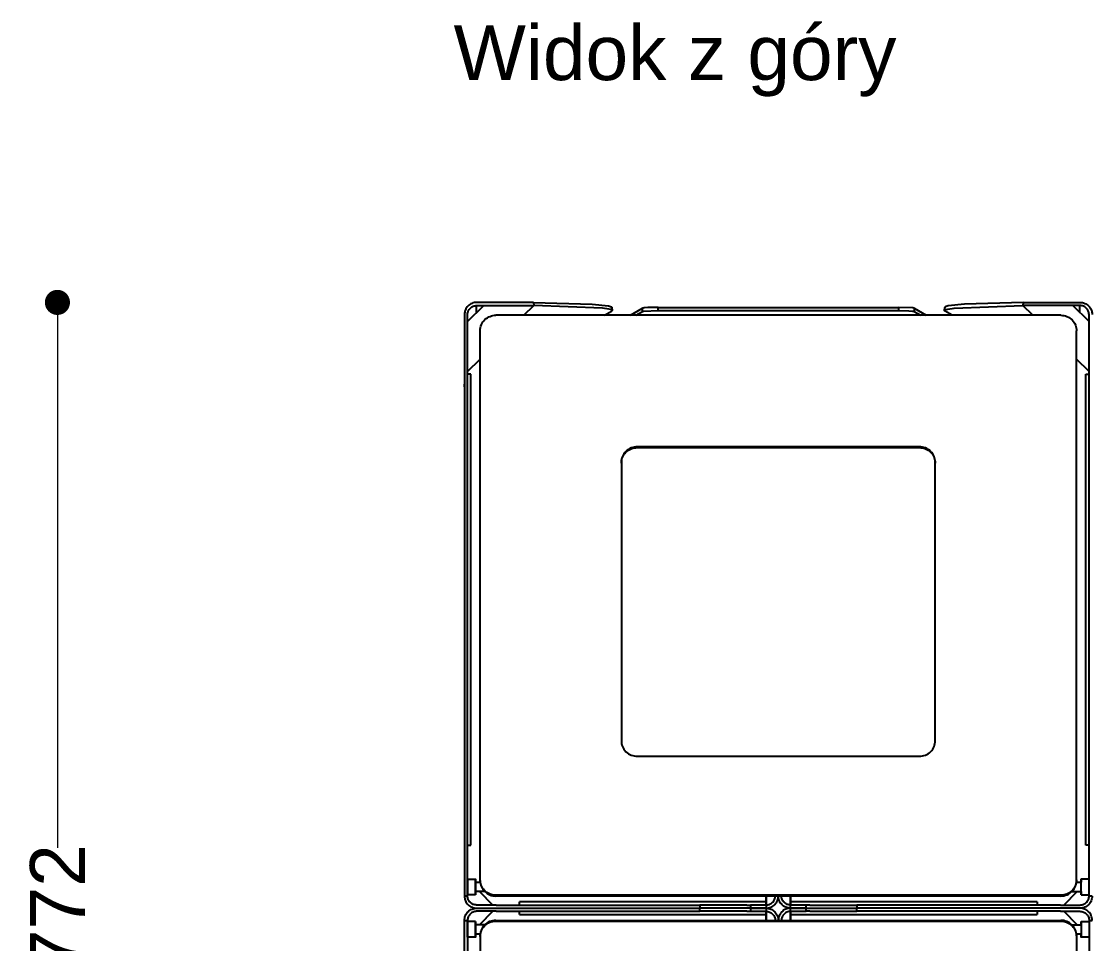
# Model space of a CAD drawing. Header units: millimetres. Extents: x 10366 to 23682, y 24552 to 29690.
# Drawn here: x 12075 to 12756, y 26463 to 27051 of the extents above; entities that cross this region are included whole.
import ezdxf

# ---------------------------------------------------------------- set-up
doc = ezdxf.new("R2010")
doc.units = ezdxf.units.MM
doc.header["$LTSCALE"] = 3
doc.layers.add('DomyÅ›lny', color=7, linetype='Continuous')
doc.styles.get("Standard").update_dxf_attribs({"font": 'arial.ttf'})
doc.dimstyles.new('MATEUSZ', dxfattribs={"dimtxt": 35, "dimasz": 16, "dimexe": 0.18, "dimexo": 0.0625, "dimgap": 0.09, "dimtad": 0, "dimdec": 0, "dimdsep": 46, "dimtxsty": 'Standard', "dimblk": 'DOT', "dimcen": 0.09, "dimse1": 1, "dimse2": 1, "dimadec": 0, "dimazin": 0, "dimtfac": 1, "dimtdec": 0, "dimtofl": 0, "dimtmove": 0, "dimatfit": 3, "dimfxl": 1, "dimtolj": 1, "dimtzin": 0, "dimlwd": 9, "dimlwe": 9, "dimarcsym": 0})

# ---------------------------------------------------------------- blocks, each defined once
blk = doc.blocks.new('_Dot')
at = {"color": 0, "linetype": 'ByBlock', "lineweight": -2}
blk.add_line((-0.5, 0), (-1, 0), dxfattribs=at)
at = {"color": 0, "linetype": 'ByBlock', "const_width": 0.5}
blk.add_lwpolyline([(-0.25, 0, 1), (0.25, 0, 1)], format="xyb", close=True, dxfattribs=at)
blk = doc.blocks.new('*D30')
at = {"color": 0, "lineweight": 9, "transparency": 16777216}
for p, q in [((12372.93, 25936.91), (12718.19, 25936.91)), ((13140.89, 25936.91), (12795.63, 25936.91))]:
    blk.add_line(p, q, dxfattribs=at)
at = {"layer": 'Defpoints', "color": 0, "transparency": 16777216}
for p in [(12356.93, 26864.55), (13156.89, 26863.8), (13156.89, 25936.91)]:
    blk.add_point(p, dxfattribs=at)
at = {"color": 0, "lineweight": 9, "transparency": 16777216, "xscale": 16, "yscale": 16, "zscale": 16, "rotation": 180}
blk.add_blockref('_Dot', (12356.93, 25936.91), dxfattribs=at)
at = {"color": 0, "lineweight": 9, "transparency": 16777216, "xscale": 16, "yscale": 16, "zscale": 16}
blk.add_blockref('_Dot', (13156.89, 25936.91), dxfattribs=at)
at = {"color": 0, "transparency": 16777216, "insert": (12756.91, 25936.91), "char_height": 35, "attachment_point": 5}
blk.add_mtext('\\A1;800', dxfattribs=at)
blk = doc.blocks.new('*D31')
at = {"color": 0, "lineweight": 9, "transparency": 16777216}
for p, q in [((12097.53, 26855.49), (12097.53, 26523.97)), ((12097.53, 26115.59), (12097.53, 26447.11))]:
    blk.add_line(p, q, dxfattribs=at)
at = {"layer": 'Defpoints', "color": 0, "transparency": 16777216}
for p in [(12364.65, 26871.49), (12097.53, 26099.59), (12364.65, 26099.59)]:
    blk.add_point(p, dxfattribs=at)
at = {"color": 0, "lineweight": 9, "transparency": 16777216, "xscale": 16, "yscale": 16, "zscale": 16}
for p, rotation in [((12097.53, 26871.49), 90), ((12097.53, 26099.59), 270)]:
    blk.add_blockref('_Dot', p, dxfattribs=dict(at, rotation=rotation))
at = {"color": 0, "transparency": 16777216, "insert": (12097.53, 26485.54), "char_height": 35, "attachment_point": 5, "rotation": 90}
blk.add_mtext('\\A1;772', dxfattribs=at)

msp = doc.modelspace()

# ---------------------------------------------------------------- linework, layer by layer
at = {"layer": 'DomyÅ›lny'}
for p, q in [((12358.89, 26859.25), (12369.15, 26869.51)), ((12400.98, 26871.49), (12364.65, 26871.49)), ((12364.65, 26865.01), (12364.65, 26869.51)), ((12364.65, 26869.51), (12401.02, 26869.51)), ((12394.81, 26863.29), (12401.02, 26869.51)), ((12400.98, 26871.49), (12401.02, 26869.51)), ((12446.08, 26863.29), (12450.61, 26865.9)), ((12450.89, 26868.25), (12450.93, 26866.27)), ((12462.6, 26863.29), (12470.36, 26867.74)), ((12466.08, 26863.29), (12470.36, 26865.75)), ((12470.36, 26865.75), (12470.36, 26867.74)), ((12480.3, 26866.32), (12480.3, 26868.32)), ((12480.3, 26868.32), (12633.49, 26868.32)), ((12480.3, 26866.32), (12633.49, 26866.32)), ((12633.49, 26868.32), (12633.49, 26866.32)), ((12643.43, 26867.74), (12643.43, 26865.75)), ((12643.43, 26867.74), (12651.19, 26863.29)), ((12643.43, 26865.75), (12647.71, 26863.29)), ((12662.86, 26866.27), (12662.9, 26868.25)), ((12667.71, 26863.29), (12663.18, 26865.9)), ((12712.81, 26871.49), (12712.77, 26869.51)), ((12718.98, 26863.29), (12712.77, 26869.51)), ((12749.13, 26869.51), (12712.77, 26869.51)), ((12712.81, 26871.49), (12749.13, 26871.49)), ((12754.89, 26859.25), (12744.64, 26869.51)), ((12749.13, 26865.01), (12749.13, 26869.51)), ((12356.89, 26863.8), (12356.89, 26493.3)), ((12358.89, 26493.3), (12358.89, 26863.8)), ((12736.89, 26863.29), (12376.89, 26863.29)), ((12754.89, 26493.3), (12754.89, 26863.8)), ((12366.89, 26503.66), (12366.89, 26853.44)), ((12746.89, 26503.66), (12746.89, 26853.44)), ((12358.89, 26827.38), (12366.89, 26835.38)), ((12754.89, 26827.38), (12746.89, 26835.38)), ((12360.89, 26825.68), (12358.89, 26825.68)), ((12360.89, 26525.68), (12360.89, 26825.68)), ((12752.89, 26525.68), (12752.89, 26825.68)), ((12752.89, 26825.68), (12754.89, 26825.68)), ((12466.89, 26778.94), (12466.89, 26779.45)), ((12646.89, 26779.45), (12466.89, 26779.45)), ((12466.89, 26778.94), (12646.89, 26778.94)), ((12646.89, 26778.94), (12646.89, 26779.45)), ((12456.89, 26769.6), (12456.89, 26592.21)), ((12656.89, 26592.21), (12656.89, 26769.6)), ((12466.89, 26582.35), (12646.89, 26582.35)), ((12358.89, 26525.68), (12360.89, 26525.68)), ((12754.89, 26525.68), (12752.89, 26525.68)), ((12358.89, 26504.1), (12363.89, 26504.1)), ((12754.35, 26504.1), (12749.89, 26504.1)), ((12754.49, 26504.1), (12754.35, 26504.1)), ((12363.89, 26502.1), (12367.02, 26502.1)), ((12366.89, 26503.15), (12366.89, 26503.66)), ((12746.77, 26502.1), (12749.89, 26502.1)), ((12746.89, 26503.15), (12746.89, 26503.66)), ((12358.89, 26493.3), (12356.89, 26493.3)), ((12363.89, 26494.1), (12358.89, 26494.1)), ((12370.48, 26496.1), (12363.89, 26496.1)), ((12375.01, 26487.54), (12366.45, 26496.1)), ((12366.45, 26496.1), (12375.01, 26487.54)), ((12736.89, 26493.8), (12376.89, 26493.8)), ((12736.89, 26493.29), (12376.89, 26493.29)), ((12549.13, 26493.8), (12549.13, 26487.54)), ((12549.13, 26487.54), (12549.13, 26493.8)), ((12564.65, 26487.54), (12564.65, 26493.8)), ((12564.65, 26493.8), (12564.65, 26487.54)), ((12747.34, 26496.1), (12738.78, 26487.54)), ((12738.78, 26487.54), (12747.34, 26496.1)), ((12743.31, 26496.1), (12749.89, 26496.1)), ((12749.89, 26494.1), (12754.89, 26494.1)), ((12756.89, 26493.3), (12754.89, 26493.3)), ((12377.01, 26487.54), (12364.65, 26487.54)), ((12364.65, 26485.54), (12506.89, 26485.54)), ((12364.65, 26485.54), (12506.89, 26485.54)), ((12377.01, 26483.54), (12364.65, 26483.54)), ((12366.45, 26474.98), (12375.01, 26483.54)), ((12375.01, 26483.54), (12366.45, 26474.98)), ((12377.01, 26487.54), (12506.89, 26487.54)), ((12377.01, 26483.54), (12506.89, 26483.54)), ((12391.89, 26487.54), (12391.89, 26489.54)), ((12549.13, 26489.54), (12391.89, 26489.54)), ((12391.89, 26481.54), (12391.89, 26483.54)), ((12536.78, 26487.54), (12506.89, 26487.54)), ((12506.89, 26487.54), (12506.89, 26485.54)), ((12539.13, 26485.54), (12506.89, 26485.54)), ((12506.89, 26483.54), (12506.89, 26485.54)), ((12539.13, 26485.54), (12506.89, 26485.54)), ((12536.78, 26483.54), (12506.89, 26483.54)), ((12536.78, 26487.54), (12539.13, 26487.54)), ((12536.78, 26483.54), (12539.13, 26483.54)), ((12539.13, 26487.54), (12539.13, 26485.54)), ((12539.13, 26485.54), (12539.13, 26483.54)), ((12549.13, 26489.54), (12549.13, 26487.54)), ((12549.13, 26487.54), (12549.13, 26485.54)), ((12549.13, 26485.54), (12549.13, 26483.54)), ((12549.13, 26483.54), (12549.13, 26481.54)), ((12549.13, 26483.54), (12549.13, 26477.28)), ((12549.13, 26477.28), (12549.13, 26483.54)), ((12564.65, 26487.54), (12564.65, 26489.54)), ((12721.89, 26489.54), (12564.65, 26489.54)), ((12564.65, 26485.54), (12564.65, 26487.54)), ((12564.65, 26483.54), (12564.65, 26485.54)), ((12564.65, 26481.54), (12564.65, 26483.54)), ((12564.65, 26477.28), (12564.65, 26483.54)), ((12564.65, 26483.54), (12564.65, 26477.28)), ((12577.01, 26487.54), (12574.65, 26487.54)), ((12574.65, 26485.54), (12574.65, 26487.54)), ((12574.65, 26483.54), (12574.65, 26485.54)), ((12574.65, 26485.54), (12606.89, 26485.54)), ((12574.65, 26485.54), (12606.89, 26485.54)), ((12577.01, 26483.54), (12574.65, 26483.54)), ((12577.01, 26487.54), (12606.89, 26487.54)), ((12577.01, 26483.54), (12606.89, 26483.54)), ((12736.78, 26487.54), (12606.89, 26487.54)), ((12606.89, 26487.54), (12606.89, 26485.54)), ((12606.89, 26483.54), (12606.89, 26485.54)), ((12749.13, 26485.54), (12606.89, 26485.54)), ((12749.13, 26485.54), (12606.89, 26485.54)), ((12736.78, 26483.54), (12606.89, 26483.54)), ((12721.89, 26489.54), (12721.89, 26487.54)), ((12721.89, 26483.54), (12721.89, 26481.54)), ((12736.78, 26487.54), (12749.13, 26487.54)), ((12736.78, 26483.54), (12749.13, 26483.54)), ((12738.78, 26483.54), (12747.34, 26474.98)), ((12747.34, 26474.98), (12738.78, 26483.54)), ((12356.89, 26477.78), (12358.89, 26477.78)), ((12356.89, 26107.28), (12356.89, 26477.78)), ((12358.89, 26477.78), (12358.89, 26107.28)), ((12363.89, 26476.98), (12358.89, 26476.98)), ((12376.89, 26477.78), (12376.89, 26477.28)), ((12376.89, 26477.78), (12736.89, 26477.78)), ((12376.89, 26477.28), (12736.89, 26477.28)), ((12391.89, 26481.54), (12549.13, 26481.54)), ((12564.65, 26481.54), (12721.89, 26481.54)), ((12736.89, 26477.78), (12736.89, 26477.28)), ((12749.89, 26476.98), (12754.89, 26476.98)), ((12754.89, 26477.78), (12756.89, 26477.78)), ((12754.89, 26477.78), (12754.89, 26107.28)), ((12370.48, 26474.98), (12363.89, 26474.98)), ((12743.31, 26474.98), (12749.89, 26474.98)), ((12363.89, 26466.98), (12358.89, 26466.98)), ((12367.02, 26468.98), (12363.89, 26468.98)), ((12366.89, 26467.93), (12366.89, 26467.42)), ((12366.89, 26467.42), (12366.89, 26117.64)), ((12749.89, 26468.98), (12746.77, 26468.98)), ((12746.89, 26467.93), (12746.89, 26467.42)), ((12746.89, 26467.42), (12746.89, 26117.64)), ((12754.89, 26466.98), (12749.89, 26466.98))]:
    msp.add_line(p, q, dxfattribs=at)
for points in [[(12364.65, 26871.49, 0), (12363.87, 26871.45, 0), (12363.09, 26871.33, 0), (12362.33, 26871.14, 0), (12361.61, 26870.87, 0), (12360.91, 26870.53, 0), (12360.26, 26870.14, 0), (12359.65, 26869.67, 0), (12359.09, 26869.16, 0), (12358.59, 26868.6, 0), (12358.15, 26867.99, 0), (12357.77, 26867.35, 0), (12357.46, 26866.68, 0), (12357.21, 26865.98, 0), (12357.04, 26865.27, 0), (12356.93, 26864.55, 0), (12356.89, 26863.8, 0)], [(12358.89, 26863.8, 0), (12358.93, 26864.38, 0), (12359.02, 26864.96, 0), (12359.16, 26865.51, 0), (12359.36, 26866.05, 0), (12359.62, 26866.56, 0), (12359.92, 26867.04, 0), (12360.26, 26867.49, 0), (12360.65, 26867.9, 0), (12361.07, 26868.27, 0), (12361.52, 26868.59, 0), (12362, 26868.87, 0), (12362.5, 26869.09, 0), (12363.03, 26869.28, 0), (12363.55, 26869.4, 0), (12364.09, 26869.48, 0), (12364.65, 26869.51, 0)], [(12400.98, 26871.49, 0), (12438.26, 26870.4, 0), (12448.59, 26869.22, 0), (12449.9, 26868.89, 0), (12450.34, 26868.72, 0), (12450.52, 26868.64, 0), (12450.66, 26868.55, 0), (12450.77, 26868.47, 0), (12450.81, 26868.43, 0), (12450.84, 26868.38, 0), (12450.87, 26868.34, 0), (12450.87, 26868.32, 0), (12450.88, 26868.3, 0), (12450.89, 26868.28, 0), (12450.89, 26868.26, 0), (12450.89, 26868.24, 0), (12450.89, 26868.22, 0), (12450.88, 26868.2, 0), (12450.88, 26868.17, 0), (12450.86, 26868.13, 0), (12450.83, 26868.09, 0), (12450.8, 26868.05, 0), (12450.75, 26868, 0), (12450.7, 26867.96, 0), (12450.57, 26867.88, 0)], [(12450.61, 26865.9, 0), (12450.74, 26865.98, 0), (12450.79, 26866.02, 0), (12450.83, 26866.07, 0), (12450.87, 26866.11, 0), (12450.9, 26866.15, 0), (12450.91, 26866.2, 0), (12450.92, 26866.22, 0), (12450.92, 26866.24, 0), (12450.92, 26866.26, 0), (12450.92, 26866.28, 0), (12450.92, 26866.31, 0), (12450.91, 26866.33, 0), (12450.91, 26866.35, 0), (12450.89, 26866.39, 0), (12450.86, 26866.43, 0), (12450.82, 26866.48, 0), (12450.77, 26866.52, 0), (12450.65, 26866.61, 0), (12450.49, 26866.69, 0), (12450.07, 26866.86, 0), (12448.84, 26867.19, 0), (12444.83, 26867.82, 0), (12401.02, 26869.51, 0)], [(12480.3, 26868.32, 0), (12473.64, 26868.15, 0), (12471.36, 26867.96, 0), (12470.7, 26867.85, 0), (12470.49, 26867.8, 0), (12470.42, 26867.77, 0), (12470.36, 26867.74, 0)], [(12470.36, 26865.75, 0), (12470.42, 26865.77, 0), (12470.59, 26865.83, 0), (12471.16, 26865.94, 0), (12480.3, 26866.32, 0)], [(12643.43, 26867.74, 0), (12643.37, 26867.77, 0), (12643.2, 26867.83, 0), (12642.63, 26867.93, 0), (12633.49, 26868.32, 0)], [(12633.49, 26866.32, 0), (12640.15, 26866.16, 0), (12642.43, 26865.97, 0), (12643.09, 26865.86, 0), (12643.3, 26865.8, 0), (12643.37, 26865.77, 0), (12643.43, 26865.75, 0)], [(12663.18, 26865.9, 0), (12663.05, 26865.98, 0), (12663, 26866.02, 0), (12662.96, 26866.07, 0), (12662.92, 26866.11, 0), (12662.89, 26866.15, 0), (12662.88, 26866.2, 0), (12662.87, 26866.22, 0), (12662.87, 26866.24, 0), (12662.87, 26866.26, 0), (12662.87, 26866.28, 0), (12662.87, 26866.31, 0), (12662.88, 26866.33, 0), (12662.88, 26866.35, 0), (12662.9, 26866.39, 0), (12662.93, 26866.43, 0), (12662.97, 26866.48, 0), (12663.02, 26866.52, 0), (12663.14, 26866.61, 0), (12663.3, 26866.69, 0), (12663.72, 26866.86, 0), (12664.95, 26867.19, 0), (12668.96, 26867.82, 0), (12712.77, 26869.51, 0)], [(12712.81, 26871.49, 0), (12675.53, 26870.4, 0), (12665.2, 26869.22, 0), (12663.89, 26868.89, 0), (12663.44, 26868.72, 0), (12663.27, 26868.64, 0), (12663.13, 26868.55, 0), (12663.02, 26868.47, 0), (12662.98, 26868.43, 0), (12662.95, 26868.38, 0), (12662.92, 26868.34, 0), (12662.92, 26868.32, 0), (12662.91, 26868.3, 0), (12662.9, 26868.28, 0), (12662.9, 26868.26, 0), (12662.9, 26868.24, 0), (12662.9, 26868.22, 0), (12662.91, 26868.2, 0), (12662.91, 26868.17, 0), (12662.93, 26868.13, 0), (12662.96, 26868.09, 0), (12662.99, 26868.05, 0), (12663.04, 26868, 0), (12663.09, 26867.96, 0), (12663.22, 26867.88, 0)], [(12749.13, 26871.49, 0), (12749.92, 26871.45, 0), (12750.7, 26871.33, 0), (12751.46, 26871.14, 0), (12752.18, 26870.87, 0), (12752.88, 26870.53, 0), (12753.53, 26870.14, 0), (12754.14, 26869.67, 0), (12754.7, 26869.16, 0), (12755.2, 26868.6, 0), (12755.64, 26867.99, 0), (12756.02, 26867.35, 0), (12756.33, 26866.68, 0), (12756.58, 26865.98, 0), (12756.75, 26865.27, 0), (12756.86, 26864.55, 0), (12756.89, 26863.8, 0)], [(12754.89, 26863.8, 0), (12754.86, 26864.38, 0), (12754.77, 26864.96, 0), (12754.63, 26865.51, 0), (12754.43, 26866.05, 0), (12754.17, 26866.56, 0), (12753.87, 26867.04, 0), (12753.53, 26867.49, 0), (12753.14, 26867.9, 0), (12752.72, 26868.27, 0), (12752.27, 26868.59, 0), (12751.79, 26868.87, 0), (12751.29, 26869.09, 0), (12750.76, 26869.28, 0), (12750.24, 26869.4, 0), (12749.7, 26869.48, 0), (12749.13, 26869.51, 0)], [(12366.89, 26853.44, 0), (12366.95, 26854.44, 0), (12367.1, 26855.44, 0), (12367.36, 26856.4, 0), (12367.71, 26857.33, 0), (12368.15, 26858.22, 0), (12368.67, 26859.05, 0), (12369.28, 26859.82, 0), (12369.95, 26860.53, 0), (12370.69, 26861.17, 0), (12371.49, 26861.73, 0), (12372.33, 26862.21, 0), (12373.21, 26862.6, 0), (12374.12, 26862.91, 0), (12375.06, 26863.13, 0), (12375.97, 26863.25, 0), (12376.89, 26863.29, 0)], [(12736.89, 26863.29, 0), (12737.91, 26863.24, 0), (12738.92, 26863.09, 0), (12739.9, 26862.84, 0), (12740.84, 26862.49, 0), (12741.74, 26862.06, 0), (12742.59, 26861.54, 0), (12743.37, 26860.95, 0), (12744.09, 26860.28, 0), (12744.74, 26859.55, 0), (12745.31, 26858.77, 0), (12745.79, 26857.94, 0), (12746.19, 26857.07, 0), (12746.5, 26856.17, 0), (12746.73, 26855.25, 0), (12746.85, 26854.36, 0), (12746.89, 26853.44, 0)], [(12356.89, 26817.76, 0), (12356.98, 26818.9, 0), (12357.22, 26820, 0)], [(12466.89, 26779.45, 0), (12466, 26779.41, 0), (12465.08, 26779.29, 0), (12464.14, 26779.07, 0), (12463.21, 26778.76, 0), (12462.3, 26778.35, 0), (12461.42, 26777.84, 0), (12460.59, 26777.25, 0), (12459.82, 26776.56, 0), (12459.13, 26775.81, 0), (12458.52, 26774.99, 0), (12458.01, 26774.12, 0), (12457.6, 26773.22, 0), (12457.28, 26772.31, 0), (12457.06, 26771.39, 0), (12456.94, 26770.48, 0), (12456.89, 26769.6, 0)], [(12456.89, 26769.09, 0), (12456.94, 26769.97, 0), (12457.06, 26770.88, 0), (12457.28, 26771.8, 0), (12457.6, 26772.71, 0), (12458.01, 26773.61, 0), (12458.52, 26774.48, 0), (12459.13, 26775.3, 0), (12459.82, 26776.05, 0), (12460.59, 26776.74, 0), (12461.42, 26777.33, 0), (12462.3, 26777.84, 0), (12463.21, 26778.25, 0), (12464.14, 26778.56, 0), (12465.08, 26778.78, 0), (12466, 26778.9, 0), (12466.89, 26778.94, 0)], [(12656.89, 26769.6, 0), (12656.85, 26770.48, 0), (12656.73, 26771.39, 0), (12656.51, 26772.31, 0), (12656.19, 26773.22, 0), (12655.78, 26774.12, 0), (12655.26, 26774.99, 0), (12654.66, 26775.81, 0), (12653.97, 26776.56, 0), (12653.2, 26777.25, 0), (12652.37, 26777.84, 0), (12651.49, 26778.35, 0), (12650.58, 26778.76, 0), (12649.65, 26779.07, 0), (12648.71, 26779.29, 0), (12647.79, 26779.41, 0), (12646.89, 26779.45, 0)], [(12646.89, 26778.94, 0), (12647.79, 26778.9, 0), (12648.71, 26778.78, 0), (12649.65, 26778.56, 0), (12650.58, 26778.25, 0), (12651.49, 26777.84, 0), (12652.37, 26777.33, 0), (12653.2, 26776.74, 0), (12653.97, 26776.05, 0), (12654.66, 26775.3, 0), (12655.26, 26774.48, 0), (12655.78, 26773.61, 0), (12656.19, 26772.71, 0), (12656.51, 26771.8, 0), (12656.73, 26770.88, 0), (12656.85, 26769.97, 0), (12656.89, 26769.09, 0)], [(12456.89, 26592.21, 0), (12456.94, 26591.32, 0), (12457.06, 26590.42, 0), (12457.28, 26589.5, 0), (12457.6, 26588.58, 0), (12458.01, 26587.68, 0), (12458.52, 26586.82, 0), (12459.13, 26586, 0), (12459.82, 26585.24, 0), (12460.59, 26584.56, 0), (12461.42, 26583.96, 0), (12462.3, 26583.45, 0), (12463.21, 26583.05, 0), (12464.14, 26582.73, 0), (12465.08, 26582.52, 0), (12466, 26582.39, 0), (12466.89, 26582.35, 0)], [(12646.89, 26582.35, 0), (12647.79, 26582.39, 0), (12648.71, 26582.52, 0), (12649.65, 26582.73, 0), (12650.58, 26583.05, 0), (12651.49, 26583.45, 0), (12652.37, 26583.96, 0), (12653.2, 26584.56, 0), (12653.97, 26585.24, 0), (12654.66, 26586, 0), (12655.26, 26586.82, 0), (12655.78, 26587.68, 0), (12656.19, 26588.58, 0), (12656.51, 26589.5, 0), (12656.73, 26590.42, 0), (12656.85, 26591.32, 0), (12656.89, 26592.21, 0)], [(12749.89, 26494.1, 0), (12749.89, 26494.1, 0), (12749.89, 26494.1, 0), (12749.89, 26494.1, 0), (12749.89, 26494.1, 0), (12749.89, 26494.1, 0), (12749.89, 26494.1, 0), (12749.89, 26494.1, 0), (12749.89, 26494.1, 0), (12749.89, 26494.1, 0), (12749.89, 26494.1, 0), (12749.89, 26494.1, 0), (12749.89, 26494.11, 0), (12749.89, 26494.16, 0), (12749.89, 26494.35, 0), (12749.89, 26495.15, 0), (12749.89, 26501.09, 0), (12749.89, 26504.07, 0), (12749.89, 26504.09, 0), (12749.89, 26504.1, 0), (12749.89, 26504.1, 0), (12749.89, 26504.1, 0), (12749.89, 26504.1, 0), (12749.89, 26504.1, 0), (12749.89, 26504.1, 0), (12749.89, 26504.1, 0), (12749.89, 26504.1, 0), (12749.89, 26504.1, 0), (12749.89, 26504.1, 0), (12749.89, 26504.1, 0), (12749.89, 26504.1, 0), (12749.89, 26504.1, 0), (12749.89, 26504.1, 0), (12749.89, 26504.1, 0), (12749.89, 26504.1, 0), (12749.89, 26504.1, 0), (12749.89, 26504.1, 0), (12749.89, 26504.09, 0), (12749.89, 26504.04, 0), (12749.89, 26503.85, 0), (12749.89, 26502.1, 0)], [(12754.89, 26494.1, 0), (12754.89, 26494.1, 0), (12754.89, 26494.1, 0), (12754.89, 26494.1, 0), (12754.89, 26494.1, 0), (12754.89, 26494.1, 0), (12754.89, 26494.1, 0), (12754.89, 26494.1, 0), (12754.89, 26494.1, 0), (12754.89, 26494.1, 0), (12754.89, 26494.1, 0), (12754.89, 26494.1, 0), (12754.89, 26494.11, 0), (12754.89, 26494.13, 0), (12754.89, 26494.25, 0), (12754.89, 26494.72, 0), (12754.89, 26504.1, 0)], [(12363.89, 26496.1, 0), (12363.89, 26496.1, 0), (12363.89, 26496.1, 0), (12363.89, 26496.1, 0), (12363.89, 26496.1, 0), (12363.89, 26496.1, 0), (12363.89, 26496.1, 0), (12363.89, 26496.1, 0), (12363.89, 26496.1, 0), (12363.89, 26496.1, 0), (12363.89, 26496.1, 0), (12363.89, 26496.1, 0), (12363.89, 26496.1, 0), (12363.89, 26496.12, 0), (12363.89, 26496.19, 0), (12363.89, 26496.47, 0), (12363.89, 26499.03, 0), (12363.89, 26501.19, 0), (12363.89, 26501.88, 0), (12363.89, 26502.05, 0), (12363.89, 26502.09, 0), (12363.89, 26502.1, 0), (12363.89, 26502.1, 0), (12363.89, 26502.1, 0), (12363.89, 26502.1, 0), (12363.89, 26502.1, 0), (12363.89, 26502.1, 0), (12363.89, 26502.1, 0), (12363.89, 26502.1, 0), (12363.89, 26502.1, 0), (12363.89, 26502.1, 0), (12363.89, 26502.1, 0), (12363.89, 26502.1, 0), (12363.89, 26502.1, 0)], [(12376.89, 26493.8, 0), (12375.87, 26493.85, 0), (12374.87, 26494.01, 0), (12373.88, 26494.26, 0), (12372.94, 26494.6, 0), (12372.04, 26495.04, 0), (12371.19, 26495.56, 0), (12370.41, 26496.16, 0), (12369.69, 26496.83, 0), (12369.04, 26497.56, 0), (12368.47, 26498.35, 0), (12367.99, 26499.17, 0), (12367.59, 26500.05, 0), (12367.28, 26500.95, 0), (12367.06, 26501.87, 0), (12366.93, 26502.75, 0), (12366.89, 26503.66, 0)], [(12366.89, 26503.15, 0), (12366.95, 26502.15, 0), (12367.1, 26501.17, 0), (12367.35, 26500.21, 0), (12367.69, 26499.29, 0), (12368.13, 26498.41, 0), (12368.65, 26497.58, 0), (12369.24, 26496.81, 0), (12369.91, 26496.1, 0), (12370.64, 26495.46, 0), (12371.42, 26494.9, 0), (12372.25, 26494.42, 0), (12373.13, 26494.02, 0), (12374.02, 26493.71, 0), (12374.95, 26493.48, 0), (12375.92, 26493.34, 0), (12376.89, 26493.29, 0)], [(12746.89, 26503.66, 0), (12746.84, 26502.66, 0), (12746.69, 26501.68, 0), (12746.44, 26500.72, 0), (12746.1, 26499.79, 0), (12745.66, 26498.91, 0), (12745.14, 26498.08, 0), (12744.55, 26497.31, 0), (12743.88, 26496.61, 0), (12743.15, 26495.97, 0), (12742.37, 26495.41, 0), (12741.54, 26494.93, 0), (12740.66, 26494.53, 0), (12739.77, 26494.22, 0), (12738.84, 26493.99, 0), (12737.87, 26493.85, 0), (12736.89, 26493.8, 0)], [(12736.89, 26493.29, 0), (12737.92, 26493.35, 0), (12738.92, 26493.5, 0), (12739.91, 26493.75, 0), (12740.85, 26494.1, 0), (12741.75, 26494.54, 0), (12742.6, 26495.05, 0), (12743.38, 26495.65, 0), (12744.1, 26496.32, 0), (12744.75, 26497.05, 0), (12745.32, 26497.84, 0), (12745.8, 26498.67, 0), (12746.2, 26499.54, 0), (12746.51, 26500.44, 0), (12746.73, 26501.37, 0), (12746.86, 26502.24, 0), (12746.89, 26503.15, 0)], [(12749.89, 26496.1, 0), (12749.89, 26496.1, 0), (12749.89, 26496.1, 0), (12749.89, 26496.1, 0), (12749.89, 26496.1, 0), (12749.89, 26496.1, 0), (12749.89, 26496.1, 0), (12749.89, 26496.1, 0), (12749.89, 26496.1, 0), (12749.89, 26496.1, 0), (12749.89, 26496.1, 0), (12749.89, 26496.1, 0), (12749.89, 26496.1, 0), (12749.89, 26496.12, 0), (12749.89, 26496.19, 0), (12749.89, 26496.47, 0), (12749.89, 26499.03, 0), (12749.89, 26501.19, 0), (12749.89, 26501.88, 0), (12749.89, 26502.05, 0), (12749.89, 26502.09, 0), (12749.89, 26502.1, 0), (12749.89, 26502.1, 0), (12749.89, 26502.1, 0), (12749.89, 26502.1, 0), (12749.89, 26502.1, 0), (12749.89, 26502.1, 0), (12749.89, 26502.1, 0), (12749.89, 26502.1, 0), (12749.89, 26502.1, 0), (12749.89, 26502.1, 0), (12749.89, 26502.1, 0), (12749.89, 26502.1, 0), (12749.89, 26502.1, 0)], [(12356.89, 26493.3, 0), (12356.93, 26492.52, 0), (12357.05, 26491.76, 0), (12357.24, 26491.01, 0), (12357.5, 26490.29, 0), (12357.84, 26489.59, 0), (12358.23, 26488.94, 0), (12358.69, 26488.33, 0), (12359.21, 26487.77, 0), (12359.78, 26487.26, 0), (12360.39, 26486.81, 0), (12361.04, 26486.43, 0), (12361.73, 26486.11, 0), (12362.44, 26485.86, 0), (12363.17, 26485.68, 0), (12363.91, 26485.57, 0), (12364.65, 26485.54, 0)], [(12364.65, 26487.54, 0), (12364.07, 26487.57, 0), (12363.51, 26487.65, 0), (12362.95, 26487.8, 0), (12362.41, 26487.99, 0), (12361.89, 26488.24, 0), (12361.41, 26488.54, 0), (12360.96, 26488.88, 0), (12360.54, 26489.27, 0), (12360.17, 26489.69, 0), (12359.84, 26490.14, 0), (12359.55, 26490.63, 0), (12359.32, 26491.13, 0), (12359.13, 26491.66, 0), (12359, 26492.2, 0), (12358.92, 26492.75, 0), (12358.89, 26493.3, 0)], [(12549.13, 26487.54, 0), (12549.72, 26487.57, 0), (12550.28, 26487.65, 0), (12550.84, 26487.8, 0), (12551.38, 26487.99, 0), (12551.9, 26488.24, 0), (12552.38, 26488.54, 0), (12552.83, 26488.88, 0), (12553.25, 26489.27, 0), (12553.62, 26489.69, 0), (12553.95, 26490.14, 0), (12554.24, 26490.63, 0), (12554.47, 26491.13, 0), (12554.66, 26491.66, 0), (12554.79, 26492.2, 0), (12554.87, 26492.75, 0), (12554.89, 26493.3, 0)], [(12549.13, 26485.54, 0), (12549.91, 26485.58, 0), (12550.68, 26485.69, 0), (12551.42, 26485.88, 0), (12552.15, 26486.15, 0), (12552.84, 26486.48, 0), (12553.49, 26486.88, 0), (12554.1, 26487.34, 0), (12554.66, 26487.85, 0), (12555.17, 26488.42, 0), (12555.62, 26489.03, 0), (12556, 26489.69, 0), (12556.32, 26490.37, 0), (12556.57, 26491.08, 0), (12556.75, 26491.81, 0), (12556.86, 26492.55, 0), (12556.89, 26493.3, 0)], [(12564.65, 26485.54, 0), (12563.88, 26485.58, 0), (12563.11, 26485.69, 0), (12562.37, 26485.88, 0), (12561.64, 26486.15, 0), (12560.95, 26486.48, 0), (12560.3, 26486.88, 0), (12559.69, 26487.34, 0), (12559.13, 26487.85, 0), (12558.62, 26488.42, 0), (12558.17, 26489.03, 0), (12557.79, 26489.69, 0), (12557.47, 26490.37, 0), (12557.22, 26491.08, 0), (12557.04, 26491.81, 0), (12556.93, 26492.55, 0), (12556.89, 26493.3, 0)], [(12564.65, 26487.54, 0), (12564.07, 26487.57, 0), (12563.51, 26487.65, 0), (12562.95, 26487.8, 0), (12562.41, 26487.99, 0), (12561.89, 26488.24, 0), (12561.41, 26488.54, 0), (12560.96, 26488.88, 0), (12560.54, 26489.27, 0), (12560.17, 26489.69, 0), (12559.84, 26490.14, 0), (12559.55, 26490.63, 0), (12559.32, 26491.13, 0), (12559.13, 26491.66, 0), (12559, 26492.2, 0), (12558.92, 26492.75, 0), (12558.89, 26493.3, 0)], [(12756.89, 26493.3, 0), (12756.86, 26492.52, 0), (12756.74, 26491.76, 0), (12756.55, 26491.01, 0), (12756.29, 26490.29, 0), (12755.95, 26489.59, 0), (12755.56, 26488.94, 0), (12755.1, 26488.33, 0), (12754.58, 26487.77, 0), (12754.01, 26487.26, 0), (12753.4, 26486.81, 0), (12752.75, 26486.43, 0), (12752.06, 26486.11, 0), (12751.35, 26485.86, 0), (12750.62, 26485.68, 0), (12749.88, 26485.57, 0), (12749.13, 26485.54, 0)], [(12749.13, 26487.54, 0), (12749.72, 26487.57, 0), (12750.28, 26487.65, 0), (12750.84, 26487.8, 0), (12751.38, 26487.99, 0), (12751.9, 26488.24, 0), (12752.38, 26488.54, 0), (12752.83, 26488.88, 0), (12753.25, 26489.27, 0), (12753.62, 26489.69, 0), (12753.95, 26490.14, 0), (12754.24, 26490.63, 0), (12754.47, 26491.13, 0), (12754.66, 26491.66, 0), (12754.79, 26492.2, 0), (12754.87, 26492.75, 0), (12754.89, 26493.3, 0)], [(12749.89, 26496.1, 0), (12749.89, 26494.59, 0), (12749.89, 26494.22, 0), (12749.89, 26494.13, 0), (12749.89, 26494.11, 0), (12749.89, 26494.1, 0), (12749.89, 26494.1, 0), (12749.89, 26494.1, 0), (12749.89, 26494.1, 0), (12749.89, 26494.1, 0), (12749.89, 26494.1, 0), (12749.89, 26494.1, 0), (12749.89, 26494.1, 0), (12749.89, 26494.1, 0), (12749.89, 26494.1, 0), (12749.89, 26494.1, 0), (12749.89, 26494.1, 0), (12749.89, 26494.1, 0), (12749.89, 26494.1, 0)], [(12356.89, 26477.78, 0), (12356.93, 26478.55, 0), (12357.05, 26479.32, 0), (12357.24, 26480.07, 0), (12357.5, 26480.79, 0), (12357.84, 26481.48, 0), (12358.23, 26482.14, 0), (12358.69, 26482.75, 0), (12359.21, 26483.31, 0), (12359.78, 26483.81, 0), (12360.39, 26484.26, 0), (12361.04, 26484.65, 0), (12361.73, 26484.96, 0), (12362.44, 26485.21, 0), (12363.17, 26485.39, 0), (12363.91, 26485.5, 0), (12364.65, 26485.54, 0)], [(12364.65, 26483.54, 0), (12364.07, 26483.51, 0), (12363.51, 26483.42, 0), (12362.95, 26483.28, 0), (12362.41, 26483.08, 0), (12361.89, 26482.83, 0), (12361.41, 26482.54, 0), (12360.96, 26482.19, 0), (12360.54, 26481.81, 0), (12360.17, 26481.39, 0), (12359.84, 26480.93, 0), (12359.55, 26480.45, 0), (12359.32, 26479.94, 0), (12359.13, 26479.42, 0), (12359, 26478.88, 0), (12358.92, 26478.33, 0), (12358.89, 26477.78, 0)], [(12549.13, 26487.54, 0), (12549.13, 26487.54, 0), (12549.13, 26487.54, 0), (12549.13, 26487.54, 0), (12549.13, 26487.54, 0), (12549.13, 26487.54, 0), (12549.13, 26487.54, 0), (12549.13, 26487.54, 0), (12549.13, 26487.54, 0), (12549.13, 26487.54, 0), (12549.13, 26487.54, 0), (12549.13, 26487.54, 0), (12549.13, 26487.54, 0), (12549.12, 26487.54, 0), (12549.06, 26487.54, 0), (12548.84, 26487.54, 0), (12547.9, 26487.54, 0), (12539.13, 26487.54, 0)], [(12549.13, 26485.54, 0), (12549.13, 26485.54, 0), (12549.13, 26485.54, 0), (12549.13, 26485.54, 0), (12549.13, 26485.54, 0), (12549.13, 26485.54, 0), (12549.13, 26485.54, 0), (12549.13, 26485.54, 0), (12549.13, 26485.54, 0), (12549.13, 26485.54, 0), (12549.13, 26485.54, 0), (12549.13, 26485.54, 0), (12549.12, 26485.54, 0), (12549.06, 26485.54, 0), (12548.84, 26485.54, 0), (12547.9, 26485.54, 0), (12539.13, 26485.54, 0)], [(12539.13, 26485.54, 0), (12549.13, 26485.54, 0)], [(12539.13, 26483.54, 0), (12549.13, 26483.54, 0)], [(12549.13, 26485.54, 0), (12549.91, 26485.5, 0), (12550.67, 26485.38, 0), (12551.42, 26485.19, 0), (12552.15, 26484.93, 0), (12552.84, 26484.6, 0), (12553.49, 26484.2, 0), (12554.1, 26483.74, 0), (12554.66, 26483.22, 0), (12555.17, 26482.66, 0), (12555.62, 26482.04, 0), (12556, 26481.39, 0), (12556.32, 26480.71, 0), (12556.57, 26480, 0), (12556.75, 26479.27, 0), (12556.86, 26478.52, 0), (12556.89, 26477.78, 0)], [(12549.13, 26483.54, 0), (12549.72, 26483.51, 0), (12550.28, 26483.42, 0), (12550.84, 26483.28, 0), (12551.38, 26483.08, 0), (12551.9, 26482.83, 0), (12552.38, 26482.54, 0), (12552.83, 26482.19, 0), (12553.25, 26481.81, 0), (12553.62, 26481.39, 0), (12553.95, 26480.93, 0), (12554.24, 26480.45, 0), (12554.47, 26479.94, 0), (12554.66, 26479.42, 0), (12554.79, 26478.88, 0), (12554.87, 26478.33, 0), (12554.89, 26477.78, 0)], [(12564.65, 26485.54, 0), (12563.88, 26485.5, 0), (12563.11, 26485.38, 0), (12562.37, 26485.19, 0), (12561.64, 26484.93, 0), (12560.95, 26484.6, 0), (12560.3, 26484.2, 0), (12559.69, 26483.74, 0), (12559.13, 26483.22, 0), (12558.62, 26482.66, 0), (12558.17, 26482.04, 0), (12557.79, 26481.39, 0), (12557.47, 26480.71, 0), (12557.22, 26480, 0), (12557.04, 26479.27, 0), (12556.93, 26478.52, 0), (12556.89, 26477.78, 0)], [(12564.65, 26483.54, 0), (12564.07, 26483.51, 0), (12563.51, 26483.42, 0), (12562.95, 26483.28, 0), (12562.41, 26483.08, 0), (12561.89, 26482.83, 0), (12561.41, 26482.54, 0), (12560.96, 26482.19, 0), (12560.54, 26481.81, 0), (12560.17, 26481.39, 0), (12559.84, 26480.93, 0), (12559.55, 26480.45, 0), (12559.32, 26479.94, 0), (12559.13, 26479.42, 0), (12559, 26478.88, 0), (12558.92, 26478.33, 0), (12558.89, 26477.78, 0)], [(12574.65, 26487.54, 0), (12564.65, 26487.54, 0)], [(12574.65, 26485.54, 0), (12564.65, 26485.54, 0)], [(12564.65, 26485.54, 0), (12564.65, 26485.54, 0), (12564.65, 26485.54, 0), (12564.65, 26485.54, 0), (12564.65, 26485.54, 0), (12564.65, 26485.54, 0), (12564.65, 26485.54, 0), (12564.65, 26485.54, 0), (12564.65, 26485.54, 0), (12564.65, 26485.54, 0), (12564.66, 26485.54, 0), (12564.66, 26485.54, 0), (12564.66, 26485.54, 0), (12564.67, 26485.54, 0), (12564.73, 26485.54, 0), (12564.95, 26485.54, 0), (12565.89, 26485.54, 0), (12574.65, 26485.54, 0)], [(12564.65, 26483.54, 0), (12564.65, 26483.54, 0), (12564.65, 26483.54, 0), (12564.65, 26483.54, 0), (12564.65, 26483.54, 0), (12564.65, 26483.54, 0), (12564.65, 26483.54, 0), (12564.65, 26483.54, 0), (12564.65, 26483.54, 0), (12564.65, 26483.54, 0), (12564.66, 26483.54, 0), (12564.66, 26483.54, 0), (12564.66, 26483.54, 0), (12564.67, 26483.54, 0), (12564.73, 26483.54, 0), (12564.95, 26483.54, 0), (12565.89, 26483.54, 0), (12574.65, 26483.54, 0)], [(12756.89, 26477.78, 0), (12756.86, 26478.55, 0), (12756.74, 26479.32, 0), (12756.55, 26480.07, 0), (12756.29, 26480.79, 0), (12755.95, 26481.48, 0), (12755.56, 26482.14, 0), (12755.1, 26482.75, 0), (12754.58, 26483.31, 0), (12754.01, 26483.81, 0), (12753.4, 26484.26, 0), (12752.75, 26484.65, 0), (12752.06, 26484.96, 0), (12751.35, 26485.21, 0), (12750.62, 26485.39, 0), (12749.88, 26485.5, 0), (12749.13, 26485.54, 0)], [(12749.13, 26483.54, 0), (12749.72, 26483.51, 0), (12750.28, 26483.42, 0), (12750.84, 26483.28, 0), (12751.38, 26483.08, 0), (12751.9, 26482.83, 0), (12752.38, 26482.54, 0), (12752.83, 26482.19, 0), (12753.25, 26481.81, 0), (12753.62, 26481.39, 0), (12753.95, 26480.93, 0), (12754.24, 26480.45, 0), (12754.47, 26479.94, 0), (12754.66, 26479.42, 0), (12754.79, 26478.88, 0), (12754.87, 26478.33, 0), (12754.89, 26477.78, 0)], [(12376.89, 26477.78, 0), (12375.87, 26477.73, 0), (12374.87, 26477.58, 0), (12373.88, 26477.32, 0), (12372.94, 26476.98, 0), (12372.04, 26476.54, 0), (12371.19, 26476.02, 0), (12370.41, 26475.42, 0), (12369.69, 26474.76, 0), (12369.04, 26474.03, 0), (12368.47, 26473.24, 0), (12367.99, 26472.41, 0), (12367.59, 26471.53, 0), (12367.28, 26470.64, 0), (12367.06, 26469.71, 0), (12366.93, 26468.83, 0), (12366.89, 26467.93, 0)], [(12366.89, 26467.42, 0), (12366.95, 26468.42, 0), (12367.1, 26469.4, 0), (12367.35, 26470.36, 0), (12367.69, 26471.28, 0), (12368.13, 26472.16, 0), (12368.65, 26472.99, 0), (12369.24, 26473.76, 0), (12369.91, 26474.47, 0), (12370.64, 26475.11, 0), (12371.42, 26475.67, 0), (12372.25, 26476.15, 0), (12373.13, 26476.55, 0), (12374.02, 26476.86, 0), (12374.95, 26477.09, 0), (12375.92, 26477.23, 0), (12376.89, 26477.28, 0)], [(12746.89, 26467.93, 0), (12746.84, 26468.92, 0), (12746.69, 26469.91, 0), (12746.44, 26470.86, 0), (12746.1, 26471.79, 0), (12745.66, 26472.67, 0), (12745.14, 26473.5, 0), (12744.55, 26474.27, 0), (12743.88, 26474.98, 0), (12743.15, 26475.61, 0), (12742.37, 26476.18, 0), (12741.54, 26476.66, 0), (12740.66, 26477.06, 0), (12739.77, 26477.37, 0), (12738.84, 26477.59, 0), (12737.87, 26477.73, 0), (12736.89, 26477.78, 0)], [(12736.89, 26477.28, 0), (12737.92, 26477.22, 0), (12738.92, 26477.07, 0), (12739.91, 26476.82, 0), (12740.85, 26476.47, 0), (12741.75, 26476.03, 0), (12742.6, 26475.52, 0), (12743.38, 26474.92, 0), (12744.1, 26474.25, 0), (12744.75, 26473.52, 0), (12745.32, 26472.73, 0), (12745.8, 26471.9, 0), (12746.2, 26471.02, 0), (12746.51, 26470.13, 0), (12746.73, 26469.2, 0), (12746.86, 26468.33, 0), (12746.89, 26467.42, 0)], [(12749.89, 26476.98, 0), (12749.89, 26476.98, 0), (12749.89, 26476.98, 0), (12749.89, 26476.98, 0), (12749.89, 26476.98, 0), (12749.89, 26476.98, 0), (12749.89, 26476.98, 0), (12749.89, 26476.98, 0), (12749.89, 26476.98, 0), (12749.89, 26476.98, 0), (12749.89, 26476.98, 0), (12749.89, 26476.97, 0), (12749.89, 26476.96, 0), (12749.89, 26476.92, 0), (12749.89, 26476.73, 0), (12749.89, 26475.93, 0), (12749.89, 26469.98, 0), (12749.89, 26467, 0), (12749.89, 26466.98, 0), (12749.89, 26466.98, 0), (12749.89, 26466.98, 0), (12749.89, 26466.98, 0), (12749.89, 26466.98, 0), (12749.89, 26466.98, 0), (12749.89, 26466.98, 0), (12749.89, 26466.98, 0), (12749.89, 26466.98, 0), (12749.89, 26466.98, 0), (12749.89, 26466.98, 0), (12749.89, 26466.98, 0), (12749.89, 26466.98, 0), (12749.89, 26466.98, 0), (12749.89, 26466.98, 0), (12749.89, 26466.98, 0), (12749.89, 26466.98, 0), (12749.89, 26466.98, 0), (12749.89, 26466.98, 0), (12749.89, 26466.99, 0), (12749.89, 26467.04, 0), (12749.89, 26467.23, 0), (12749.89, 26468.98, 0)], [(12749.89, 26474.98, 0), (12749.89, 26476.98, 0)], [(12754.89, 26476.98, 0), (12754.89, 26476.98, 0), (12754.89, 26476.98, 0), (12754.89, 26476.98, 0), (12754.89, 26476.98, 0), (12754.89, 26476.98, 0), (12754.89, 26476.98, 0), (12754.89, 26476.98, 0), (12754.89, 26476.98, 0), (12754.89, 26476.98, 0), (12754.89, 26476.98, 0), (12754.89, 26476.97, 0), (12754.89, 26476.97, 0), (12754.89, 26476.94, 0), (12754.89, 26476.83, 0), (12754.89, 26476.36, 0), (12754.89, 26466.98, 0)], [(12363.89, 26474.98, 0), (12363.89, 26474.98, 0), (12363.89, 26474.98, 0), (12363.89, 26474.98, 0), (12363.89, 26474.98, 0), (12363.89, 26474.98, 0), (12363.89, 26474.98, 0), (12363.89, 26474.98, 0), (12363.89, 26474.98, 0), (12363.89, 26474.98, 0), (12363.89, 26474.98, 0), (12363.89, 26474.98, 0), (12363.89, 26474.97, 0), (12363.89, 26474.96, 0), (12363.89, 26474.89, 0), (12363.89, 26474.61, 0), (12363.89, 26468.98, 0)], [(12749.89, 26474.98, 0), (12749.89, 26474.98, 0), (12749.89, 26474.98, 0), (12749.89, 26474.98, 0), (12749.89, 26474.98, 0), (12749.89, 26474.98, 0), (12749.89, 26474.98, 0), (12749.89, 26474.98, 0), (12749.89, 26474.98, 0), (12749.89, 26474.98, 0), (12749.89, 26474.98, 0), (12749.89, 26474.98, 0), (12749.89, 26474.97, 0), (12749.89, 26474.96, 0), (12749.89, 26474.89, 0), (12749.89, 26474.61, 0), (12749.89, 26468.98, 0)]]:
    msp.add_polyline3d(points, dxfattribs=at)
for points in [[(12358.89, 26494.1, 0), (12358.89, 26494.1, 0), (12358.89, 26494.1, 0), (12358.89, 26494.1, 0), (12358.89, 26494.1, 0), (12358.89, 26494.1, 0), (12358.89, 26494.1, 0), (12358.89, 26494.1, 0), (12358.89, 26494.1, 0), (12358.89, 26494.1, 0), (12358.89, 26494.1, 0), (12358.89, 26494.11, 0), (12358.89, 26494.13, 0), (12358.89, 26494.25, 0), (12358.89, 26494.72, 0), (12358.89, 26503.34, 0), (12358.89, 26504.08, 0), (12358.89, 26504.1, 0), (12358.89, 26504.1, 0), (12358.89, 26504.1, 0), (12358.89, 26504.1, 0), (12358.89, 26504.1, 0), (12358.89, 26504.1, 0), (12358.89, 26504.1, 0), (12358.89, 26504.1, 0), (12358.89, 26504.1, 0), (12358.89, 26504.1, 0), (12358.89, 26504.1, 0), (12358.89, 26504.1, 0), (12358.89, 26504.1, 0), (12358.89, 26504.1, 0), (12358.89, 26504.1, 0), (12358.89, 26504.1, 0), (12358.89, 26504.09, 0), (12358.89, 26504.06, 0), (12358.89, 26503.95, 0), (12358.89, 26503.48, 0)], [(12363.89, 26494.1, 0), (12363.89, 26494.1, 0), (12363.89, 26494.1, 0), (12363.89, 26494.1, 0), (12363.89, 26494.1, 0), (12363.89, 26494.1, 0), (12363.89, 26494.1, 0), (12363.89, 26494.1, 0), (12363.89, 26494.1, 0), (12363.89, 26494.1, 0), (12363.89, 26494.1, 0), (12363.89, 26494.11, 0), (12363.89, 26494.13, 0), (12363.89, 26494.25, 0), (12363.89, 26494.72, 0), (12363.89, 26503.34, 0), (12363.89, 26504.08, 0), (12363.89, 26504.1, 0), (12363.89, 26504.1, 0), (12363.89, 26504.1, 0), (12363.89, 26504.1, 0), (12363.89, 26504.1, 0), (12363.89, 26504.1, 0), (12363.89, 26504.1, 0), (12363.89, 26504.1, 0), (12363.89, 26504.1, 0), (12363.89, 26504.1, 0), (12363.89, 26504.1, 0), (12363.89, 26504.1, 0), (12363.89, 26504.1, 0), (12363.89, 26504.1, 0), (12363.89, 26504.1, 0), (12363.89, 26504.1, 0), (12363.89, 26504.09, 0), (12363.89, 26504.06, 0), (12363.89, 26503.95, 0), (12363.89, 26503.48, 0)], [(12358.89, 26476.98, 0), (12358.89, 26476.98, 0), (12358.89, 26476.98, 0), (12358.89, 26476.98, 0), (12358.89, 26476.98, 0), (12358.89, 26476.98, 0), (12358.89, 26476.98, 0), (12358.89, 26476.98, 0), (12358.89, 26476.98, 0), (12358.89, 26476.98, 0), (12358.89, 26476.97, 0), (12358.89, 26476.97, 0), (12358.89, 26476.94, 0), (12358.89, 26476.83, 0), (12358.89, 26476.36, 0), (12358.89, 26467.73, 0), (12358.89, 26467, 0), (12358.89, 26466.98, 0), (12358.89, 26466.98, 0), (12358.89, 26466.98, 0), (12358.89, 26466.98, 0), (12358.89, 26466.98, 0), (12358.89, 26466.98, 0), (12358.89, 26466.98, 0), (12358.89, 26466.98, 0), (12358.89, 26466.98, 0), (12358.89, 26466.98, 0), (12358.89, 26466.98, 0), (12358.89, 26466.98, 0), (12358.89, 26466.98, 0), (12358.89, 26466.98, 0), (12358.89, 26466.98, 0), (12358.89, 26466.98, 0), (12358.89, 26466.99, 0), (12358.89, 26467.01, 0), (12358.89, 26467.12, 0), (12358.89, 26467.59, 0)], [(12363.89, 26476.98, 0), (12363.89, 26476.98, 0), (12363.89, 26476.98, 0), (12363.89, 26476.98, 0), (12363.89, 26476.98, 0), (12363.89, 26476.98, 0), (12363.89, 26476.98, 0), (12363.89, 26476.98, 0), (12363.89, 26476.98, 0), (12363.89, 26476.98, 0), (12363.89, 26476.97, 0), (12363.89, 26476.97, 0), (12363.89, 26476.94, 0), (12363.89, 26476.83, 0), (12363.89, 26476.36, 0), (12363.89, 26467.73, 0), (12363.89, 26467, 0), (12363.89, 26466.98, 0), (12363.89, 26466.98, 0), (12363.89, 26466.98, 0), (12363.89, 26466.98, 0), (12363.89, 26466.98, 0), (12363.89, 26466.98, 0), (12363.89, 26466.98, 0), (12363.89, 26466.98, 0), (12363.89, 26466.98, 0), (12363.89, 26466.98, 0), (12363.89, 26466.98, 0), (12363.89, 26466.98, 0), (12363.89, 26466.98, 0), (12363.89, 26466.98, 0), (12363.89, 26466.98, 0), (12363.89, 26466.98, 0), (12363.89, 26466.99, 0), (12363.89, 26467.01, 0), (12363.89, 26467.12, 0), (12363.89, 26467.59, 0)]]:
    msp.add_polyline3d(points, close=True, dxfattribs=at)

# ---------------------------------------------------------------- texts
msp.add_text('Widok z góry', height=34.9616).set_placement((12349.95, 27013.1))

# ---------------------------------------------------------------- dimensions: what is measured, and where the dimension line sits
dim = msp.add_linear_dim(base=(12097.53, 26099.59), p1=(12364.65, 26871.49), p2=(12364.65, 26099.59), angle=90, dimstyle='MATEUSZ')
dim.commit()
dim.dimension.update_dxf_attribs({"geometry": '*D31', "text_midpoint": (12097.53, 26485.54)})
dim = msp.add_linear_dim(base=(13156.89, 25936.91), p1=(12356.93, 26864.55), p2=(13156.89, 26863.8), dimstyle='MATEUSZ')
dim.commit()
dim.dimension.update_dxf_attribs({"geometry": '*D30', "text_midpoint": (12756.91, 25936.91)})

doc.saveas('drawing.dxf')
